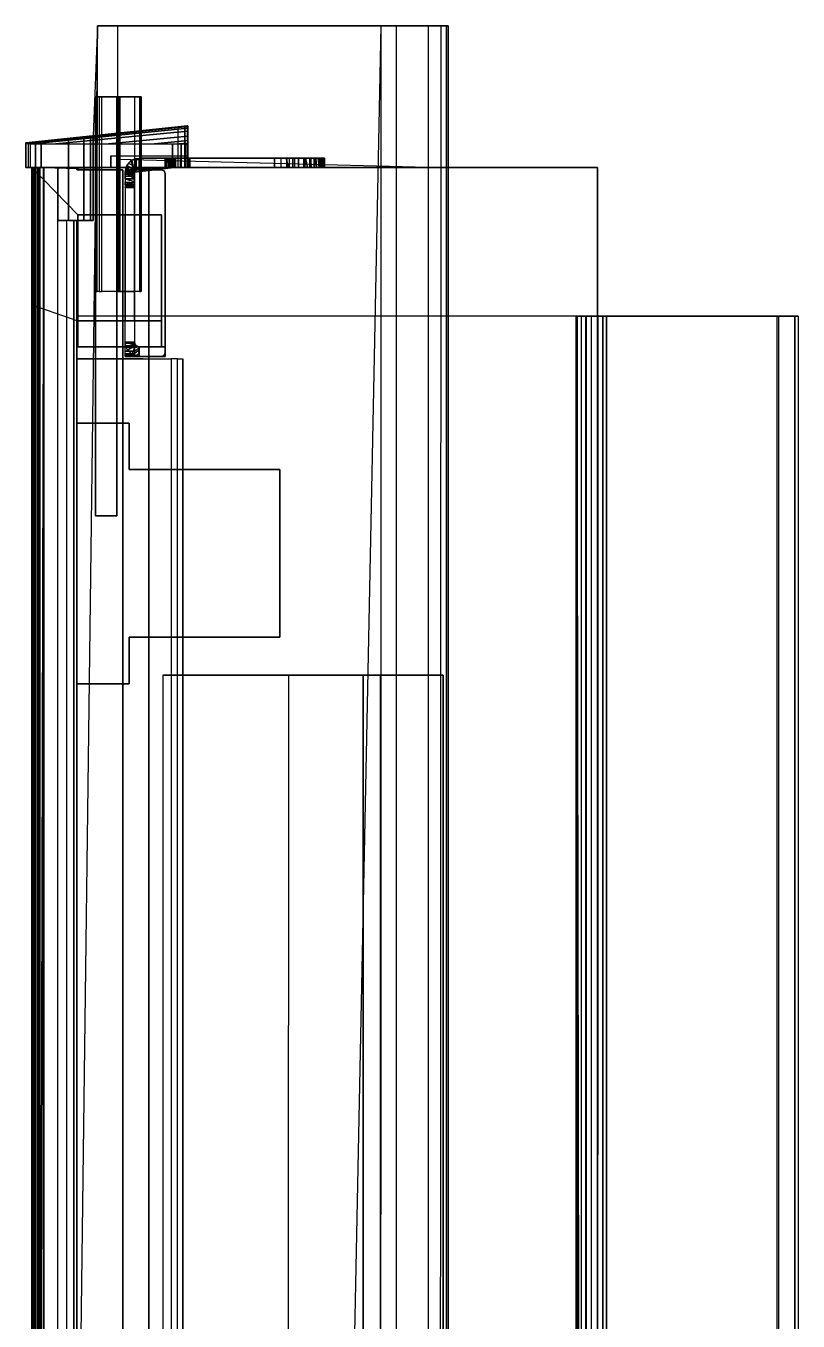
# Model space of a CAD drawing. Extents: x -1 to 71, y -491 to -39.
# Drawn here: x 6.1 to 71.5, y -148.4 to -38.6 of the extents above; entities that cross this region are included whole.
import ezdxf

# ---------------------------------------------------------------- set-up
doc = ezdxf.new("R2010")
doc.units = 0
doc.header["$MEASUREMENT"] = 0
doc.layers.add('3D', color=12, linetype='Continuous', true_color=0xca0707)

msp = doc.modelspace()

# ---------------------------------------------------------------- linework, layer by layer
at = {"layer": '3D'}
msp.add_line((19.85, -50.61, 80.81), (28.37, -50.61, 80.81), dxfattribs=at)
for points in [[(6.46, -484.61, 41.21), (27.17, -484.61, 41.21), (36.16, -38.61, 50.24), (12.14, -38.61, 50.24)], [(12.14, -48.53, 50.24), (12.14, -38.61, 50.24), (12.14, -38.61, 66.34), (11.77, -47.93, 66.34)], [(12.14, -38.61, 50.24), (41.84, -38.61, 50.24), (41.84, -38.61, 66.34), (12.14, -38.61, 66.34)], [(41.84, -38.61, 66.34), (41.66, -38.61, 67.11), (12.4, -38.61, 67.24), (12.14, -38.61, 66.34)], [(41.84, -38.61, 50.24), (41.84, -38.61, 66.34), (12.14, -38.61, 66.34), (12.14, -38.61, 50.24)], [(41.66, -38.61, 67.11), (40.14, -38.61, 68.04), (13.84, -38.61, 68.04), (12.4, -38.61, 67.24)], [(40.14, -38.61, 68.04), (40.14, -50.61, 68.04), (13.84, -49.93, 68.04), (13.84, -38.61, 68.04)], [(37.44, -38.61, 50.24), (37.44, -441.61, 50.24), (36.11, -441.61, 50.24), (36.16, -38.61, 50.24)], [(41.84, -38.61, 46.44), (41.84, -38.61, 50.24), (37.44, -38.61, 50.24), (37.44, -38.61, 46.44)], [(41.84, -38.61, 46.44), (37.44, -38.61, 46.44), (37.44, -468.61, 46.44), (41.84, -468.61, 46.44)], [(41.84, -38.61, 46.45), (37.44, -38.61, 46.45), (37.44, -468.61, 46.45), (41.84, -468.61, 46.45)], [(40.9, -38.61, 67.58), (41.23, -38.61, 67.65), (40.14, -38.61, 68.04), (40.9, -38.61, 67.58)], [(41.23, -38.61, 67.65), (40.7, -38.61, 67.94), (40.14, -38.61, 68.04), (41.23, -38.61, 67.65)], [(41.23, -38.61, 67.65), (40.14, -38.61, 68.04), (40.14, -462.54, 68.04), (41.06, -462.54, 67.77)], [(41.66, -38.61, 67.11), (41.23, -38.61, 67.65), (40.9, -38.61, 67.58), (41.66, -38.61, 67.11)], [(41.66, -462.54, 67.11), (41.06, -462.54, 67.77), (41.23, -38.61, 67.65), (41.66, -38.61, 67.11)], [(41.84, -38.61, 66.34), (41.66, -38.61, 67.11), (41.66, -462.54, 67.11), (41.84, -462.54, 66.34)], [(41.84, -38.61, 66.34), (41.84, -50.61, 66.34), (41.84, -50.61, 46.44), (41.84, -38.61, 46.44)], [(11.97, -44.61, 77.04), (13.77, -44.61, 77.04), (13.77, -80.11, 77.04), (11.97, -80.11, 77.04)], [(12, -44.61, 71.65), (11.97, -44.61, 72.04), (13.88, -44.61, 71.72), (14.41, -44.61, 71.08)], [(12, -61.11, 71.65), (11.97, -61.11, 72.04), (11.97, -44.61, 72.04), (12, -44.61, 71.65)], [(11.97, -44.61, 72.04), (11.97, -44.61, 77.04), (11.97, -80.11, 77.04), (11.97, -80.11, 73.04)], [(11.97, -44.61, 72.04), (13.77, -44.61, 72.04), (13.77, -44.61, 77.04), (11.97, -44.61, 77.04)], [(13.77, -44.61, 72.04), (13.8, -44.61, 71.87), (11.97, -44.61, 72.04), (13.77, -44.61, 72.04)], [(13.8, -44.61, 71.87), (13.88, -44.61, 71.72), (11.97, -44.61, 72.04), (13.8, -44.61, 71.87)], [(12.1, -44.61, 71.26), (12, -44.61, 71.65), (14.41, -44.61, 71.08), (14.71, -44.61, 70.71)], [(12.1, -44.61, 71.26), (12, -44.61, 71.65), (12, -61.11, 71.65), (12.1, -61.11, 71.26)], [(12.26, -44.61, 70.92), (12.1, -44.61, 71.26), (14.71, -44.61, 70.71), (15.03, -44.61, 70.33)], [(12.26, -61.11, 70.92), (12.1, -61.11, 71.26), (12.1, -44.61, 71.26), (12.26, -44.61, 70.92)], [(12.49, -44.61, 70.58), (12.26, -44.61, 70.92), (15.03, -44.61, 70.33), (15.3, -44.61, 70)], [(12.49, -44.61, 70.58), (12.26, -44.61, 70.92), (12.26, -61.11, 70.92), (12.49, -61.11, 70.58)], [(13.52, -44.61, 69.32), (12.49, -44.61, 70.58), (15.3, -44.61, 70), (15.68, -44.61, 69.31)], [(13.91, -61.11, 68.86), (12.49, -61.11, 70.58), (12.49, -44.61, 70.58), (13.91, -44.61, 68.86)], [(15.78, -44.61, 68.85), (15.68, -44.61, 69.31), (13.52, -44.61, 69.32), (13.91, -44.61, 68.86)], [(13.77, -80.11, 77.04), (13.77, -80.11, 73.04), (13.77, -44.61, 73.04), (13.77, -44.61, 77.04)], [(13.77, -44.61, 72.04), (13.77, -61.11, 72.04), (13.77, -61.11, 73.04), (13.77, -44.61, 73.04)], [(13.77, -61.11, 72.04), (13.8, -61.11, 71.87), (13.8, -44.61, 71.87), (13.77, -44.61, 72.04)], [(13.8, -44.61, 71.87), (13.88, -44.61, 71.72), (13.88, -61.11, 71.72), (13.8, -61.11, 71.87)], [(13.88, -61.11, 71.72), (15.3, -61.11, 70), (15.3, -44.61, 70), (13.88, -44.61, 71.72)], [(13.95, -44.61, 68.78), (13.91, -44.61, 68.86), (15.76, -44.61, 68.85), (15.78, -44.61, 68.79)], [(13.95, -44.61, 68.78), (13.91, -44.61, 68.86), (13.91, -61.11, 68.86), (13.96, -61.11, 68.78)], [(13.99, -44.61, 68.71), (13.95, -44.61, 68.78), (15.78, -44.61, 68.79), (15.79, -44.61, 68.71)], [(13.99, -61.11, 68.71), (13.96, -61.11, 68.78), (13.95, -44.61, 68.78), (13.99, -44.61, 68.71)], [(14.01, -44.61, 68.62), (13.99, -44.61, 68.71), (15.79, -44.61, 68.71), (15.8, -44.61, 68.64)], [(14.01, -44.61, 68.62), (13.99, -44.61, 68.71), (13.99, -61.11, 68.71), (14.01, -61.11, 68.63)], [(14.02, -44.61, 68.54), (14.01, -44.61, 68.62), (15.8, -44.61, 68.64), (15.82, -44.61, 68.54)], [(14.02, -61.11, 68.54), (14.01, -61.11, 68.63), (14.01, -44.61, 68.62), (14.02, -44.61, 68.54)], [(15.82, -61.11, 68.04), (14.02, -61.11, 68.04), (14.02, -44.61, 68.04), (15.82, -44.61, 68.04)], [(14.02, -44.61, 68.54), (15.82, -44.61, 68.54), (15.82, -44.61, 68.04), (14.02, -44.61, 68.04)], [(14.02, -44.61, 68.04), (14.02, -44.61, 68.54), (14.02, -61.11, 68.54), (14.02, -61.11, 68.04)], [(15.3, -44.61, 70), (15.68, -44.61, 69.31), (15.68, -61.11, 69.31), (15.3, -61.11, 70)], [(15.68, -61.11, 69.31), (15.82, -61.11, 68.54), (15.82, -44.61, 68.54), (15.68, -44.61, 69.31)], [(15.82, -44.61, 68.54), (15.82, -44.61, 68.04), (15.82, -61.11, 68.04), (15.82, -61.11, 68.54)], [(19.77, -47.14, 167.65), (19.76, -47.09, 166.89), (6.07, -48.53, 166.89), (6.07, -48.57, 167.47)], [(19.77, -47.28, 168.37), (19.77, -47.14, 167.65), (6.07, -48.57, 167.47), (6.65, -48.61, 168.02)], [(11.77, -47.93, 71.01), (11.77, -50.61, 71.01), (18.97, -50.61, 71.01), (18.97, -47.18, 71.01)], [(18.97, -47.18, 71.01), (19.53, -47.12, 71.25), (19.53, -50.61, 71.25), (18.97, -50.61, 71.01)], [(19.53, -47.12, 71.25), (19.77, -47.09, 71.81), (19.77, -50.61, 71.81), (19.53, -50.61, 71.25)], [(19.77, -49.61, 80.54), (19.77, -47.09, 80.5), (19.76, -47.09, 166.89), (19.77, -49.61, 166.89)], [(19.76, -47.09, 166.89), (19.77, -47.14, 167.65), (19.77, -49.61, 167.65), (19.77, -49.61, 166.89)], [(19.77, -47.09, 71.81), (19.77, -47.09, 80.5), (19.77, -50.61, 80.51), (19.77, -50.61, 71.81)], [(19.77, -47.14, 167.65), (19.77, -47.28, 168.37), (19.77, -49.61, 168.37), (19.77, -49.61, 167.65)], [(19.77, -47.52, 169.11), (19.77, -47.28, 168.37), (6.65, -48.61, 168.02), (8.6, -48.61, 168.68)], [(6.87, -50.61, 50.91), (6.87, -48.45, 50.91), (9.68, -48.15, 50.91), (9.67, -50.61, 50.91)], [(19.77, -47.95, 170.16), (19.77, -47.52, 169.11), (8.6, -48.61, 168.68), (13.05, -48.61, 169.91)], [(10.97, -48.02, 50.91), (10.97, -55.11, 50.91), (9.67, -55.11, 50.91), (9.68, -48.15, 50.91)], [(10.97, -48.02, 50.91), (11.53, -47.96, 51.15), (11.53, -55.11, 51.15), (10.97, -55.11, 50.91)], [(11.53, -47.96, 51.15), (11.77, -47.93, 51.71), (11.77, -55.11, 51.71), (11.53, -55.11, 51.15)], [(11.77, -47.93, 51.71), (11.77, -55.11, 51.71), (11.77, -55.11, 70.83), (11.77, -47.93, 71.01)], [(19.77, -48.32, 171.4), (19.77, -47.95, 170.16), (13.05, -48.61, 169.91), (16.96, -48.61, 171.35)], [(19.77, -47.28, 168.37), (19.77, -47.52, 169.11), (19.77, -49.61, 169.11), (19.77, -49.61, 168.37)], [(19.77, -47.52, 169.11), (19.77, -47.63, 169.37), (19.77, -49.61, 169.37), (19.77, -49.61, 169.11)], [(19.77, -47.63, 169.37), (19.77, -47.95, 170.16), (19.77, -49.61, 170.16), (19.77, -49.61, 169.37)], [(19.77, -47.95, 170.16), (19.78, -48.32, 171.4), (19.77, -49.61, 171.4), (19.77, -49.61, 170.16)], [(6.07, -50.61, 51.71), (6.3, -50.61, 51.15), (6.3, -48.51, 51.15), (6.07, -48.53, 51.71)], [(6.07, -50.61, 51.71), (6.07, -48.53, 51.71), (6.07, -48.61, 178.81), (6.07, -50.61, 178.81)], [(6.07, -50.61, 178.81), (6.45, -50.61, 179.73), (6.45, -48.61, 179.73), (6.07, -48.61, 178.81)], [(6.3, -48.51, 51.15), (6.87, -48.45, 50.91), (6.87, -50.61, 50.91), (6.3, -50.61, 51.15)], [(6.45, -48.61, 179.73), (7.37, -48.61, 180.11), (7.37, -50.61, 180.11), (6.45, -50.61, 179.73)], [(7.37, -50.61, 180.11), (7.37, -48.61, 180.11), (18.47, -48.61, 180.11), (18.47, -50.61, 180.11)], [(19.77, -48.54, 172.62), (19.77, -48.32, 171.4), (16.96, -48.61, 171.35), (19.06, -48.61, 172.63)], [(19.22, -50.61, 179.88), (18.47, -50.61, 180.11), (18.47, -48.61, 180.11), (19.22, -48.61, 179.88)], [(19.77, -48.61, 173.7), (19.77, -48.54, 172.62), (19.06, -48.61, 172.63), (19.77, -48.61, 173.7)], [(19.62, -50.61, 179.42), (19.22, -50.61, 179.88), (19.22, -48.61, 179.88), (19.62, -48.61, 179.42)], [(19.77, -50.61, 178.81), (19.62, -50.61, 179.42), (19.62, -48.61, 179.42), (19.77, -48.61, 178.81)], [(19.77, -49.61, 171.4), (19.78, -48.32, 171.4), (19.77, -48.54, 172.62), (19.77, -49.61, 172.62)], [(19.77, -49.61, 172.62), (19.77, -48.54, 172.62), (19.77, -48.61, 173.7), (19.77, -49.61, 173.45)], [(19.77, -50.61, 176.11), (19.77, -48.61, 176.11), (19.77, -48.61, 178.81), (19.77, -50.61, 178.81)], [(19.77, -49.61, 176.11), (19.77, -48.61, 176.11), (19.77, -48.61, 173.7), (19.77, -49.61, 173.45)], [(19.77, -50.61, 176.11), (13.27, -50.61, 176.11), (13.27, -49.61, 176.11), (19.77, -49.61, 176.11)], [(13.27, -50.61, 176.11), (13.27, -49.61, 176.11), (13.27, -49.61, 80.51), (13.27, -50.61, 80.51)], [(14.61, -50.45, 80.81), (14.52, -50.67, 80.81), (15.27, -51.01, 80.81), (15.22, -50.81, 80.81)], [(15.27, -51.01, 174.61), (15.27, -51.56, 174.61), (14.58, -50.51, 174.61), (14.99, -50.02, 174.61)], [(14.75, -50.25, 80.81), (14.61, -50.45, 80.81), (15.22, -50.81, 80.81), (15.14, -50.48, 80.81)], [(15.03, -50, 80.81), (14.75, -50.25, 80.81), (15.14, -50.48, 80.81), (15.03, -50, 80.81)], [(15.67, -50.61, 174.61), (15.27, -51.01, 174.61), (14.99, -50.02, 174.61), (15.67, -49.81, 174.61)], [(15.28, -49.88, 80.81), (15.03, -50, 80.81), (15.27, -51.01, 80.81), (15.28, -50.93, 80.81)], [(15.31, -50.83, 80.81), (15.28, -50.93, 80.81), (15.28, -49.88, 80.81), (15.3, -49.87, 80.81)], [(15.43, -49.84, 80.81), (15.3, -49.87, 80.81), (15.31, -50.83, 80.81), (15.43, -50.69, 80.81)], [(15.67, -50.61, 80.81), (15.43, -50.69, 80.81), (15.43, -49.84, 80.81), (15.67, -49.81, 80.81)], [(15.67, -50.61, 174.61), (15.67, -49.81, 174.61), (28.37, -49.81, 174.61), (28.37, -50.61, 174.61)], [(28.85, -50.61, 80.85), (28.85, -49.81, 80.85), (15.67, -49.81, 80.81), (15.67, -50.61, 80.81)], [(18.74, -49.81, 124.47), (15.67, -49.81, 122.87), (15.67, -49.81, 174.61), (28.37, -49.81, 174.61)], [(15.67, -50.61, 174.61), (15.67, -49.81, 174.61), (28.37, -49.81, 174.61), (28.37, -50.61, 174.61)], [(17.91, -50.61, 123.24), (17.87, -50.61, 122.82), (17.87, -49.81, 122.82), (17.91, -49.81, 123.24)], [(17.87, -50.61, 122.82), (17.87, -49.81, 122.82), (17.87, -49.81, 105.21), (17.87, -50.61, 105.21)], [(17.87, -50.61, 105.21), (17.96, -50.61, 104.6), (17.96, -49.81, 104.6), (17.87, -49.81, 105.21)], [(18.01, -50.61, 123.56), (17.91, -50.61, 123.24), (17.91, -49.81, 123.24), (18.01, -49.81, 123.56)], [(17.96, -50.61, 104.6), (18.22, -50.61, 104.07), (18.22, -49.81, 104.07), (17.96, -49.81, 104.6)], [(18.16, -50.61, 123.85), (18.01, -50.61, 123.56), (18.01, -49.81, 123.56), (18.14, -49.8, 123.82)], [(18.38, -50.61, 124.15), (18.16, -50.61, 123.85), (18.14, -49.81, 123.82), (18.38, -49.81, 124.15)], [(18.22, -50.61, 104.07), (18.61, -50.61, 103.65), (18.61, -49.81, 103.65), (18.22, -49.81, 104.07)], [(18.74, -50.61, 124.47), (18.38, -50.61, 124.15), (18.38, -49.81, 124.15), (18.74, -49.81, 124.47)], [(18.61, -50.61, 103.65), (19.21, -50.61, 103.32), (19.21, -49.81, 103.32), (18.61, -49.81, 103.65)], [(18.74, -49.8, 124.47), (19.15, -49.8, 124.69), (29.28, -49.81, 174.3), (28.37, -49.81, 174.61)], [(19.15, -50.61, 124.69), (18.74, -50.61, 124.47), (18.74, -49.81, 124.47), (19.15, -49.81, 124.69)], [(29.28, -49.81, 174.3), (30.2, -49.81, 173.99), (19.87, -49.81, 124.82), (19.15, -49.8, 124.69)], [(19.87, -50.61, 124.82), (19.15, -50.61, 124.69), (19.15, -49.81, 124.69), (19.87, -49.81, 124.82)], [(19.21, -50.61, 103.32), (19.87, -50.61, 103.21), (19.87, -49.81, 103.21), (19.21, -49.81, 103.32)], [(19.95, -50.61, 124.82), (19.87, -50.61, 124.82), (19.87, -49.81, 124.82), (19.96, -49.81, 124.82)], [(19.87, -50.61, 103.21), (19.87, -49.81, 103.21), (27.12, -49.81, 103.52), (27.12, -50.61, 103.52)], [(19.87, -49.81, 124.82), (30.2, -49.81, 173.99), (31, -49.81, 173.05), (20.73, -49.81, 124.78)], [(27.12, -49.81, 124.51), (27.12, -50.61, 124.51), (19.95, -50.61, 124.82), (19.95, -49.81, 124.82)], [(20.73, -49.81, 124.78), (31, -49.81, 173.05), (31.37, -49.81, 171.61)], [(31.37, -49.81, 171.61), (20.73, -49.81, 124.78), (27.12, -49.81, 124.51)], [(28.31, -50.61, 124.68), (27.12, -50.61, 124.51), (27.12, -49.81, 124.51), (28.11, -49.81, 124.63)], [(27.12, -49.81, 103.52), (27.66, -49.81, 103.48), (27.66, -50.61, 103.48), (27.12, -50.61, 103.52)], [(27.12, -49.81, 124.51), (28.31, -49.81, 124.68), (31.37, -49.81, 171.61), (27.12, -49.81, 124.51)], [(27.66, -50.61, 103.48), (28.16, -50.61, 103.39), (28.16, -49.81, 103.39), (27.66, -49.81, 103.48)], [(29.16, -50.61, 125.03), (28.31, -50.61, 124.68), (28.11, -49.81, 124.63), (29.16, -49.81, 125.03)], [(28.16, -50.61, 103.39), (28.68, -50.61, 103.22), (28.68, -49.81, 103.22), (28.16, -49.81, 103.39)], [(28.31, -49.81, 124.68), (29.16, -49.81, 125.03), (31.37, -49.81, 171.61), (28.31, -49.81, 124.68)], [(28.37, -50.61, 174.61), (30.2, -50.61, 173.99), (30.2, -49.81, 173.99), (28.37, -49.81, 174.61)], [(28.68, -50.61, 103.22), (29.15, -50.61, 103), (29.15, -49.81, 103), (28.68, -49.81, 103.22)], [(29.61, -50.61, 81.08), (28.85, -50.61, 80.85), (28.85, -49.81, 80.85), (29.61, -49.81, 81.08)], [(29.15, -50.61, 103), (29.68, -50.61, 102.66), (29.68, -49.81, 102.66), (29.15, -49.81, 103)], [(29.91, -50.61, 125.56), (29.16, -50.61, 125.03), (29.16, -49.81, 125.03), (29.74, -49.81, 125.41)], [(29.16, -49.81, 125.03), (29.91, -49.81, 125.56), (31.37, -49.81, 171.61), (29.16, -49.81, 125.03)], [(30.11, -50.61, 81.37), (29.61, -50.61, 81.08), (29.61, -49.81, 81.08), (30.11, -49.81, 81.37)], [(29.68, -50.61, 102.66), (30.22, -50.61, 102.17), (30.16, -49.81, 102.23), (29.68, -49.81, 102.66)], [(30.67, -50.61, 126.43), (29.91, -50.61, 125.56), (29.74, -49.81, 125.41), (30.58, -49.81, 126.29)], [(29.91, -49.81, 125.56), (30.67, -49.81, 126.43), (31.37, -49.81, 171.61), (29.91, -49.81, 125.56)], [(30.49, -50.61, 81.69), (30.11, -50.61, 81.37), (30.11, -49.81, 81.37), (30.49, -49.81, 81.69)], [(30.22, -50.61, 102.17), (30.67, -50.61, 101.6), (30.62, -49.81, 101.68), (30.16, -49.81, 102.23)], [(30.2, -50.61, 173.99), (31, -50.61, 173.05), (31, -49.81, 173.05), (30.2, -49.81, 173.99)], [(30.92, -50.61, 82.23), (30.49, -50.61, 81.69), (30.49, -49.81, 81.69), (30.81, -49.81, 82.07)], [(31.19, -50.61, 127.54), (30.67, -50.61, 126.43), (30.58, -49.81, 126.29), (31.15, -49.81, 127.42)], [(30.67, -50.61, 101.6), (30.98, -50.61, 101.05), (30.94, -49.81, 101.13), (30.62, -49.81, 101.68)], [(30.67, -49.81, 126.43), (31.37, -49.81, 128.76), (31.37, -49.81, 171.61), (30.67, -49.81, 126.43)], [(31.13, -50.61, 82.64), (30.92, -50.61, 82.23), (30.81, -49.81, 82.07), (31.05, -49.81, 82.46)], [(30.98, -50.61, 101.05), (31.2, -50.61, 100.46), (31.2, -49.81, 100.46), (30.94, -49.81, 101.13)], [(31, -50.61, 173.05), (31.37, -50.61, 171.61), (31.37, -49.81, 171.61), (31, -49.81, 173.05)], [(31.26, -50.61, 83), (31.13, -50.61, 82.64), (31.05, -49.81, 82.46), (31.23, -49.81, 82.9)], [(31.37, -50.61, 128.76), (31.19, -50.61, 127.54), (31.15, -49.81, 127.42), (31.37, -49.81, 128.76)], [(31.2, -50.61, 100.46), (31.33, -50.61, 99.85), (31.33, -49.81, 99.85), (31.2, -49.81, 100.46)], [(31.33, -50.61, 83.35), (31.26, -50.61, 83), (31.23, -49.81, 82.9), (31.32, -49.81, 83.28)], [(31.37, -50.61, 83.81), (31.33, -50.61, 83.35), (31.32, -49.81, 83.28), (31.37, -49.81, 83.81)], [(31.33, -50.61, 99.85), (31.37, -50.61, 99.27), (31.37, -49.81, 99.27), (31.33, -49.81, 99.85)], [(31.37, -50.61, 171.61), (31.37, -49.81, 171.61), (31.37, -49.81, 128.76), (31.37, -50.61, 128.76)], [(31.37, -50.61, 99.27), (31.37, -49.81, 99.27), (31.37, -49.81, 83.81), (31.37, -50.61, 83.81)], [(6.57, -50.61, 178.61), (6.07, -50.61, 178.81), (6.45, -50.61, 179.73), (6.86, -50.61, 179.32)], [(6.57, -50.61, 178.61), (6.07, -50.61, 178.81), (6.07, -50.61, 51.71), (6.57, -50.61, 51.82)], [(6.07, -50.61, 51.71), (6.3, -50.61, 51.15), (7.07, -50.61, 51.31), (6.57, -50.61, 51.82)], [(7.07, -50.61, 51.31), (6.3, -50.61, 51.15), (6.87, -50.61, 50.91), (7.07, -50.61, 51.31)], [(6.45, -50.61, 179.73), (7.37, -50.61, 180.11), (7.57, -50.61, 179.62), (6.86, -50.61, 179.32)], [(6.57, -50.61, 51.82), (6.57, -50.61, 178.61), (6.57, -490.61, 178.61), (6.57, -490.61, 68.53)], [(6.86, -50.61, 179.32), (6.57, -50.61, 178.61), (6.57, -490.61, 178.61), (6.86, -490.61, 179.32)], [(6.57, -490.61, 51.82), (7.07, -490.61, 51.31), (7.07, -50.61, 51.31), (6.57, -50.61, 51.82)], [(6.57, -490.61, 54.84), (6.57, -490.61, 66.1), (6.57, -50.61, 66.1), (6.57, -50.61, 51.82)], [(6.57, -50.61, 66.1), (6.61, -50.61, 66.41), (6.61, -490.61, 66.41), (6.57, -490.61, 66.1)], [(6.61, -490.61, 68.22), (6.57, -490.61, 68.53), (6.57, -50.61, 68.53), (6.61, -50.61, 68.22)], [(6.57, -490.61, 51.82), (6.57, -490.61, 54.84), (7.58, -50.61, 54.91), (7.58, -50.61, 51.82)], [(6.57, -50.61, 178.61), (6.57, -62.24, 178.61), (10.47, -63.61, 84.91), (10.47, -54.61, 84.91)], [(6.61, -490.61, 66.41), (6.73, -490.61, 66.7), (6.73, -50.61, 66.7), (6.61, -50.61, 66.41)], [(6.73, -50.61, 67.93), (6.61, -50.61, 68.22), (6.61, -490.61, 68.22), (6.73, -490.61, 67.93)], [(6.73, -50.61, 66.7), (6.92, -50.61, 66.95), (6.92, -490.61, 66.95), (6.73, -490.61, 66.7)], [(6.92, -490.61, 67.67), (6.73, -490.61, 67.93), (6.73, -50.61, 67.93), (6.92, -50.61, 67.68)], [(7.57, -490.61, 179.61), (6.86, -490.61, 179.32), (6.86, -50.61, 179.32), (7.57, -50.61, 179.62)], [(6.87, -50.61, 50.91), (7.34, -50.61, 50.91), (7.07, -50.61, 51.31), (6.87, -50.61, 50.91)], [(6.92, -490.61, 66.95), (7.17, -490.61, 67.14), (7.17, -50.61, 67.14), (6.92, -50.61, 66.95)], [(7.17, -50.61, 67.49), (6.92, -50.61, 67.68), (6.92, -490.61, 67.67), (7.17, -490.61, 67.49)], [(7.07, -50.61, 51.31), (7.58, -50.61, 51.82), (7.58, -490.61, 51.82), (7.07, -490.61, 51.31)], [(7.34, -50.61, 50.91), (7.07, -50.61, 51.31), (7.58, -50.61, 51.82), (7.58, -50.61, 50.91)], [(7.17, -50.61, 67.14), (7.24, -50.61, 67.21), (7.24, -490.61, 67.21), (7.17, -490.61, 67.14)], [(7.24, -490.61, 67.41), (7.17, -490.61, 67.49), (7.17, -50.61, 67.49), (7.24, -50.61, 67.41)], [(7.24, -490.61, 67.21), (7.27, -490.61, 67.31), (7.27, -50.61, 67.31), (7.24, -50.61, 67.21)], [(7.27, -50.61, 67.31), (7.24, -50.61, 67.41), (7.24, -490.61, 67.41), (7.27, -490.61, 67.31)], [(7.57, -50.61, 179.62), (7.37, -50.61, 180.11), (10.42, -50.61, 180.11), (10.37, -50.61, 179.61)], [(7.57, -50.61, 179.62), (14.27, -50.81, 179.62), (14.27, -490.61, 179.61), (7.57, -490.61, 179.61)], [(7.58, -490.61, 54.91), (8.77, -490.61, 54.91), (8.77, -50.61, 54.91), (7.58, -50.61, 54.91)], [(7.58, -490.61, 51.82), (7.58, -490.61, 54.91), (7.58, -50.61, 54.91), (7.58, -50.61, 51.82)], [(9.67, -50.61, 50.91), (9.67, -50.61, 54.91), (7.58, -50.61, 54.91), (7.58, -50.61, 50.91)], [(8.77, -50.61, 54.91), (8.78, -50.61, 54.96), (8.78, -55.11, 54.96), (8.77, -55.09, 54.91)], [(8.78, -50.61, 54.96), (9.67, -50.61, 54.91), (9.67, -55.11, 54.91), (8.78, -55.11, 54.96)], [(10.37, -50.61, 179.11), (10.37, -50.81, 179.11), (10.37, -50.81, 179.61), (10.37, -50.61, 179.61)], [(10.37, -50.61, 179.11), (10.47, -50.61, 179.11), (10.47, -50.81, 179.11), (10.37, -50.81, 179.11)], [(10.37, -50.81, 179.11), (10.37, -50.81, 179.61), (14.27, -50.81, 179.61), (14.27, -50.81, 179.11)], [(14.27, -66.81, 179.11), (14.27, -66.81, 179.61), (14.27, -50.81, 179.61), (14.27, -50.81, 179.21)], [(15.27, -51.56, 174.61), (14.47, -51.01, 174.61), (14.58, -50.51, 174.61), (15.27, -51.56, 174.61)], [(15.27, -50.83, 177.02), (15.27, -50.81, 177.16), (14.47, -50.81, 177.16), (14.47, -50.83, 177.02)], [(15.27, -50.81, 177.16), (15.27, -50.81, 178.61), (14.47, -50.81, 178.59), (14.47, -50.81, 177.16)], [(17.57, -50.81, 178.61), (17.57, -50.81, 179.41), (14.47, -50.81, 179.41), (14.47, -50.81, 178.59)], [(15.27, -50.87, 176.88), (15.27, -50.83, 177.02), (14.47, -50.83, 177.02), (14.47, -50.87, 176.88)], [(15.27, -50.93, 176.75), (15.27, -50.87, 176.88), (14.47, -50.87, 176.88), (14.47, -50.93, 176.75)], [(14.48, -50.89, 80.81), (14.47, -54.61, 80.81), (15.27, -54.61, 80.81), (15.27, -51.01, 80.81)], [(15.27, -51.03, 176.63), (15.27, -50.93, 176.75), (14.47, -50.93, 176.75), (14.47, -51.03, 176.63)], [(15.27, -51.56, 174.61), (14.47, -51.56, 174.61), (14.47, -51.01, 174.61), (15.27, -51.56, 174.61)], [(15.27, -51.17, 176.53), (15.27, -51.03, 176.63), (14.47, -51.03, 176.63), (14.47, -51.17, 176.53)], [(15.27, -51.34, 176.45), (15.27, -51.17, 176.53), (14.47, -51.17, 176.53), (14.47, -51.34, 176.45)], [(15.27, -51.56, 176.41), (15.27, -51.34, 176.45), (14.47, -51.34, 176.45), (14.47, -51.56, 176.41)], [(14.47, -51.56, 174.61), (14.47, -51.82, 174.66), (15.27, -51.87, 174.68), (15.27, -51.56, 174.61)], [(15.27, -52.03, 176.25), (15.27, -51.83, 176.36), (14.47, -51.56, 176.41), (14.47, -51.88, 176.34)], [(15.27, -51.83, 176.36), (15.27, -51.56, 176.41), (14.47, -51.56, 176.41), (15.27, -51.83, 176.36)], [(14.52, -50.67, 80.81), (14.48, -50.89, 80.81), (15.27, -51.01, 80.81), (14.52, -50.67, 80.81)], [(19.21, -50.61, 103.33), (18.61, -50.61, 103.65), (15.27, -51.01, 80.81), (15.43, -50.69, 80.81)], [(18.61, -50.61, 103.65), (18.22, -50.61, 104.07), (15.27, -51.01, 80.81), (18.61, -50.61, 103.65)], [(18.22, -50.61, 104.07), (17.96, -50.61, 104.6), (15.27, -51.01, 80.81), (18.22, -50.61, 104.07)], [(17.96, -50.61, 104.6), (17.87, -50.61, 105.21), (15.27, -51.01, 80.81), (17.96, -50.61, 104.6)], [(15.27, -51.01, 80.81), (17.87, -50.61, 105.21), (15.67, -50.61, 104.69), (15.27, -51.01, 80.81)], [(15.67, -50.61, 80.81), (15.43, -50.69, 80.81), (19.21, -50.61, 103.32), (19.96, -50.61, 103.21)], [(18.01, -50.61, 123.56), (18.16, -50.6, 123.85), (15.67, -50.61, 122.18), (15.67, -50.61, 121.91)], [(28.37, -50.61, 80.81), (27.12, -50.61, 103.52), (19.96, -50.61, 103.21), (15.67, -50.61, 80.81)], [(17.87, -50.61, 105.21), (15.67, -50.61, 104.69), (15.67, -50.61, 121.32), (17.87, -50.61, 122.82)], [(17.87, -50.61, 122.82), (17.91, -50.61, 123.24), (15.67, -50.61, 121.63), (15.67, -50.61, 121.32)], [(17.91, -50.61, 123.24), (18.01, -50.61, 123.56), (15.67, -50.61, 121.91), (15.67, -50.61, 121.63)], [(18.16, -50.61, 123.85), (18.38, -50.61, 124.15), (15.67, -50.61, 122.66), (15.67, -50.61, 122.18)], [(18.38, -50.61, 124.15), (18.74, -50.61, 124.47), (15.67, -50.61, 122.87), (15.67, -50.61, 122.66)], [(18.74, -50.61, 124.47), (15.67, -50.61, 122.87), (15.67, -50.61, 174.61), (28.37, -50.61, 174.61)], [(54.47, -50.61, 63.21), (54.47, -50.61, 71.21), (16.47, -50.61, 71.21), (16.47, -50.61, 63.21)], [(16.47, -50.61, 63.21), (16.47, -50.61, 71.21), (16.47, -490.61, 71.21), (16.47, -490.61, 63.21)], [(54.47, -50.61, 63.21), (16.47, -50.61, 63.21), (16.47, -490.61, 63.21), (54.47, -490.61, 63.21)], [(54.47, -490.61, 71.21), (16.47, -490.61, 71.21), (16.47, -50.61, 71.21), (54.47, -50.61, 71.21)], [(54.47, -50.61, 63.21), (54.47, -50.61, 71.21), (16.47, -50.61, 71.21), (16.47, -50.61, 63.21)], [(18.47, -50.61, 180.11), (17.12, -50.61, 180.11), (16.93, -50.61, 176.11), (17.43, -50.61, 176.11)], [(19.22, -50.61, 179.88), (18.47, -50.61, 180.11), (17.43, -50.61, 176.11), (18.2, -50.61, 176.11)], [(17.57, -50.81, 178.61), (17.78, -50.9, 178.61), (17.78, -50.9, 179.41), (17.57, -50.81, 179.41)], [(17.78, -50.9, 178.61), (17.87, -51.11, 178.61), (17.87, -51.11, 179.41), (17.78, -50.9, 179.41)], [(17.87, -51.11, 178.61), (17.87, -66.31, 178.61), (17.87, -66.31, 179.41), (17.87, -51.11, 179.41)], [(19.62, -50.61, 179.42), (19.22, -50.61, 179.88), (18.2, -50.61, 176.11), (19.05, -50.61, 176.11)], [(18.74, -50.6, 124.47), (19.15, -50.6, 124.69), (29.28, -50.61, 174.3), (28.37, -50.61, 174.61)], [(19.62, -50.61, 179.42), (19.05, -50.61, 176.11), (19.77, -50.61, 176.11), (19.77, -50.61, 178.81)], [(29.28, -50.61, 174.3), (30.2, -50.61, 173.99), (19.87, -50.61, 124.82), (19.15, -50.6, 124.69)], [(19.87, -50.61, 124.82), (30.2, -50.61, 173.99), (31, -50.61, 173.05), (20.73, -50.61, 124.78)], [(20.73, -50.61, 124.78), (31, -50.61, 173.05), (31.37, -50.61, 171.61)], [(31.37, -50.61, 171.61), (20.73, -50.61, 124.78), (27.12, -50.61, 124.51)], [(27.12, -50.61, 103.52), (27.66, -50.61, 103.48), (28.85, -50.61, 80.85), (28.37, -50.61, 80.81)], [(27.12, -50.61, 124.51), (28.31, -50.61, 124.68), (31.37, -50.61, 171.61), (27.12, -50.61, 124.51)], [(28.85, -50.61, 80.85), (29.61, -50.61, 81.08), (28.16, -50.61, 103.39), (27.66, -50.61, 103.48)], [(28.16, -50.61, 103.39), (28.68, -50.61, 103.22), (30.11, -50.61, 81.37), (29.61, -50.61, 81.08)], [(28.31, -50.61, 124.68), (29.16, -50.61, 125.03), (31.37, -50.61, 171.61), (28.31, -50.61, 124.68)], [(30.11, -50.61, 81.37), (30.49, -50.61, 81.69), (29.15, -50.61, 103), (28.68, -50.61, 103.22)], [(29.15, -50.61, 103), (29.68, -50.61, 102.66), (30.92, -50.61, 82.23), (30.49, -50.61, 81.69)], [(29.16, -50.61, 125.03), (29.91, -50.61, 125.56), (31.37, -50.61, 171.61), (29.16, -50.61, 125.03)], [(30.92, -50.61, 82.23), (31.26, -50.61, 83), (30.67, -50.61, 101.6), (29.68, -50.61, 102.66)], [(29.91, -50.61, 125.56), (30.67, -50.61, 126.43), (31.37, -50.61, 171.61), (29.91, -50.61, 125.56)], [(30.67, -50.61, 101.6), (31.2, -50.61, 100.46), (31.37, -50.61, 83.81), (31.26, -50.61, 83)], [(30.67, -50.61, 126.43), (31.37, -50.61, 128.76), (31.37, -50.61, 171.61), (30.67, -50.61, 126.43)], [(30.67, -50.61, 126.43), (31.37, -50.61, 128.76), (31.19, -50.61, 127.54), (30.67, -50.61, 126.43)], [(31.2, -50.61, 100.46), (31.37, -50.61, 99.27), (31.37, -50.61, 83.81), (31.2, -50.61, 100.46)], [(41.84, -50.61, 46.44), (41.84, -50.61, 66.34), (41.84, -462.54, 66.34), (41.84, -455.1, 46.44)], [(54.47, -50.61, 63.21), (54.47, -50.61, 71.21), (54.47, -490.61, 71.21), (54.47, -490.61, 63.21)], [(14.47, -51.82, 174.66), (15.27, -51.87, 174.68), (15.27, -52.09, 174.83), (14.47, -52.09, 174.83)], [(15.27, -52.12, 176.16), (15.27, -52.03, 176.25), (14.47, -51.88, 176.34), (14.47, -52.03, 176.25)], [(15.27, -52.2, 176.05), (15.27, -52.12, 176.16), (14.47, -52.03, 176.25), (14.47, -52.16, 176.12)], [(14.47, -52.09, 174.83), (14.47, -52.25, 175.06), (15.27, -52.25, 175.06), (15.27, -52.09, 174.83)], [(15.27, -52.27, 175.91), (15.27, -52.2, 176.05), (14.47, -52.16, 176.12), (14.47, -52.27, 175.91)], [(15.27, -52.25, 175.06), (15.27, -52.31, 175.36), (14.47, -52.31, 175.36), (14.47, -52.25, 175.06)], [(15.27, -52.31, 175.66), (15.27, -52.27, 175.91), (14.47, -52.27, 175.91), (14.47, -52.31, 175.66)], [(15.27, -52.31, 175.36), (15.27, -52.31, 175.66), (14.47, -52.31, 175.66), (14.47, -52.31, 175.36)], [(10.47, -65.81, 161.21), (10.47, -65.81, 168.91), (10.47, -54.61, 168.91), (10.47, -54.61, 161.21)], [(10.47, -65.81, 123.21), (10.47, -65.81, 130.91), (10.47, -54.61, 130.91), (10.47, -54.61, 123.21)], [(17.55, -54.61, 123.21), (17.55, -54.61, 130.91), (10.47, -54.61, 130.91), (10.47, -54.61, 123.21)], [(10.47, -63.61, 84.91), (10.47, -63.61, 96.11), (10.47, -54.61, 96.11), (10.47, -54.61, 84.91)], [(17.55, -54.61, 84.91), (17.55, -54.61, 96.11), (10.47, -54.61, 96.11), (10.47, -54.61, 84.91)], [(17.55, -63.61, 84.91), (10.47, -63.61, 84.91), (10.47, -54.61, 84.91), (17.55, -54.61, 84.91)], [(17.55, -65.81, 123.21), (10.47, -65.81, 123.21), (10.47, -54.61, 123.21), (17.55, -54.61, 123.21)], [(17.55, -65.81, 130.91), (10.47, -65.81, 130.91), (10.47, -54.61, 130.91), (17.55, -54.61, 130.91)], [(10.47, -54.61, 145.91), (10.47, -54.61, 157.11), (10.47, -63.61, 157.11), (10.47, -63.61, 145.91)], [(17.55, -54.61, 145.91), (17.55, -54.61, 157.11), (10.47, -54.61, 157.11), (10.47, -54.61, 145.91)], [(17.55, -54.61, 161.21), (17.55, -54.61, 168.91), (10.47, -54.61, 168.91), (10.47, -54.61, 161.21)], [(17.55, -65.81, 168.91), (10.47, -65.81, 168.91), (10.47, -54.61, 168.91), (17.55, -54.61, 168.91)], [(17.55, -65.81, 161.21), (10.47, -65.81, 161.21), (10.47, -54.61, 161.21), (17.55, -54.61, 161.21)], [(17.55, -63.61, 157.11), (10.47, -63.61, 157.11), (10.47, -54.61, 157.11), (17.55, -54.61, 157.11)], [(17.55, -63.61, 145.91), (10.47, -63.61, 145.91), (10.47, -54.61, 145.91), (17.55, -54.61, 145.91)], [(17.55, -63.61, 96.11), (10.47, -63.61, 96.11), (10.47, -54.61, 96.11), (17.55, -54.61, 96.11)], [(14.47, -63.61, 107.91), (14.47, -63.61, 119.11), (14.47, -54.61, 119.11), (14.47, -54.61, 107.91)], [(15.27, -54.61, 107.91), (14.47, -54.61, 107.91), (14.47, -54.61, 119.11), (15.27, -54.61, 119.11)], [(15.27, -65.41, 168.91), (14.47, -65.41, 168.91), (14.47, -54.61, 168.91), (15.27, -54.61, 168.91)], [(15.27, -63.61, 107.91), (15.27, -63.61, 119.11), (15.27, -54.61, 119.11), (15.27, -54.61, 107.91)], [(17.55, -65.81, 161.21), (17.55, -65.81, 168.91), (17.55, -54.61, 168.91), (17.55, -54.61, 161.21)], [(17.55, -65.81, 123.21), (17.55, -65.81, 130.91), (17.55, -54.61, 130.91), (17.55, -54.61, 123.21)], [(17.55, -63.61, 84.91), (17.55, -63.61, 96.11), (17.55, -54.61, 96.11), (17.55, -54.61, 84.91)], [(17.55, -54.61, 145.91), (17.55, -54.61, 157.11), (17.55, -63.61, 157.11), (17.55, -63.61, 145.91)], [(17.55, -62.61, 80.81), (17.55, -62.61, 82.41), (17.55, -54.61, 82.41), (17.55, -54.61, 80.81)], [(8.78, -55.11, 54.96), (9.5, -55.11, 58.22), (9.5, -490.61, 58.21), (8.77, -490.61, 54.91)], [(9.5, -490.61, 58.21), (10.12, -490.61, 58.55), (10.12, -55.11, 58.55), (9.5, -55.11, 58.22)], [(10.97, -55.11, 50.91), (11.53, -55.11, 51.15), (9.67, -55.11, 51.15), (9.67, -55.11, 50.91)], [(11.53, -55.11, 51.15), (11.77, -55.11, 51.71), (9.67, -55.11, 51.71), (9.67, -55.11, 51.15)], [(11.77, -55.11, 51.71), (9.67, -55.11, 51.71), (9.67, -55.11, 54.91), (11.77, -55.11, 54.91)], [(10.12, -490.61, 58.55), (10.37, -490.61, 59.21), (10.37, -55.11, 59.21), (10.12, -55.11, 58.55)], [(52.67, -63.21, 70.11), (10.37, -63.21, 70.11), (10.37, -489.71, 70.11), (52.67, -489.71, 70.11)], [(17.55, -63.61, 84.91), (17.55, -63.61, 96.11), (10.47, -63.61, 96.11), (10.47, -63.61, 84.91)], [(17.55, -63.61, 145.91), (17.55, -63.61, 157.11), (10.47, -63.61, 157.11), (10.47, -63.61, 145.91)], [(15.27, -63.61, 107.91), (14.47, -63.61, 107.91), (14.47, -63.61, 119.11), (15.27, -63.61, 119.11)], [(52.77, -63.21, 61.91), (52.67, -63.21, 62.41), (53.47, -63.21, 62.91), (53.48, -63.21, 62.36)], [(53.48, -63.21, 62.91), (52.67, -63.21, 62.91), (52.67, -63.21, 62.41), (53.47, -63.21, 62.91)], [(52.67, -63.21, 62.91), (53.47, -63.21, 62.91), (53.47, -63.21, 70.91), (52.68, -63.21, 70.91)], [(52.67, -63.21, 62.41), (52.67, -63.21, 70.11), (52.67, -489.71, 70.11), (52.67, -489.71, 62.41)], [(53.47, -486.22, 62.91), (52.67, -489.71, 62.41), (52.67, -63.21, 62.91), (52.67, -63.21, 62.41)], [(52.67, -63.21, 62.41), (52.77, -63.21, 61.91), (52.77, -489.71, 61.91), (52.67, -489.71, 62.41)], [(53.09, -63.21, 61.45), (52.77, -63.21, 61.91), (53.48, -63.21, 62.36), (53.49, -63.21, 62.06)], [(53.09, -489.71, 61.45), (53.47, -486.22, 62.91), (52.77, -63.21, 61.91), (53.09, -63.21, 61.45)], [(53.09, -489.71, 61.45), (52.77, -489.71, 61.91), (52.77, -63.21, 61.91), (53.09, -63.21, 61.45)], [(53.51, -63.21, 61.2), (53.09, -63.21, 61.45), (53.49, -63.21, 62.06), (53.51, -63.21, 61.2)], [(53.51, -63.21, 61.2), (53.09, -63.21, 61.45), (53.09, -489.71, 61.45), (53.51, -489.71, 61.2)], [(69.84, -63.21, 62.91), (53.47, -63.21, 62.91), (53.47, -489.71, 62.91), (69.84, -489.71, 62.91)], [(53.97, -63.21, 61.11), (53.51, -63.21, 61.2), (53.47, -63.21, 62.91), (53.97, -63.21, 62.91)], [(53.97, -63.21, 61.11), (53.51, -63.21, 61.2), (53.51, -489.71, 61.2), (53.97, -489.71, 61.11)], [(54.5, -63.21, 61.23), (53.97, -63.21, 61.11), (53.97, -63.21, 62.91), (54.47, -63.21, 62.91)], [(54.41, -489.71, 61.19), (53.97, -489.71, 61.11), (53.97, -63.21, 61.11), (54.5, -63.21, 61.23)], [(54.93, -63.21, 61.54), (54.5, -63.21, 61.23), (54.41, -489.71, 61.19), (54.93, -489.71, 61.54)], [(54.93, -63.21, 61.54), (54.5, -63.21, 61.23), (54.47, -63.21, 62.91), (54.81, -63.21, 62.91)], [(55.26, -63.21, 62.91), (54.81, -63.21, 62.91), (54.93, -63.21, 61.54), (55.23, -63.21, 62.11)], [(55.23, -63.21, 62.11), (54.93, -63.21, 61.54), (54.93, -489.71, 61.54), (55.23, -489.71, 62.11)], [(69.7, -63.21, 62.11), (69.84, -63.21, 62.91), (55.26, -63.21, 62.91), (55.23, -63.21, 62.11)], [(69.7, -63.21, 62.11), (55.23, -63.21, 62.11), (55.23, -489.71, 62.11), (69.7, -489.71, 62.11)], [(71.2, -63.21, 61.57), (71.47, -63.21, 62.32), (69.84, -63.21, 62.91), (69.7, -63.21, 62.11)], [(71.2, -489.71, 61.57), (69.7, -489.71, 62.11), (69.7, -63.21, 62.11), (71.2, -63.21, 61.57)], [(69.84, -63.21, 62.91), (71.47, -63.21, 62.32), (71.47, -489.71, 62.32), (69.84, -489.71, 62.91)], [(71.47, -489.71, 62.32), (71.2, -489.71, 61.57), (71.2, -63.21, 61.57), (71.47, -63.21, 62.32)], [(17.55, -65.81, 123.21), (17.55, -65.81, 130.91), (10.47, -65.81, 130.91), (10.47, -65.81, 123.21)], [(17.55, -65.81, 161.21), (17.55, -65.81, 168.91), (10.47, -65.81, 168.91), (10.47, -65.81, 161.21)], [(15.39, -65.69, 174.61), (14.53, -65.79, 174.61), (14.47, -65.41, 174.61), (15.39, -65.69, 174.61)], [(15.39, -65.69, 174.61), (14.47, -65.41, 174.61), (14.95, -65.41, 174.61), (15.39, -65.69, 174.61)], [(15.27, -65.41, 176.11), (14.47, -65.41, 176.11), (14.47, -65.41, 168.91), (15.27, -65.41, 168.91)], [(15.27, -65.41, 176.11), (15.27, -65.5, 176.33), (14.47, -65.5, 176.33), (14.47, -65.41, 176.11)], [(15.27, -65.5, 176.33), (15.27, -65.71, 176.41), (14.47, -65.71, 176.41), (14.47, -65.5, 176.33)], [(15.27, -65.71, 176.41), (15.27, -65.86, 176.41), (14.47, -65.86, 176.41), (14.47, -65.71, 176.41)], [(15.39, -65.69, 174.61), (14.68, -66.1, 174.61), (14.53, -65.79, 174.61), (15.39, -65.69, 174.61)], [(15.39, -65.69, 174.61), (15.04, -66.43, 174.61), (14.68, -66.1, 174.61), (15.39, -65.69, 174.61)], [(14.95, -65.41, 174.61), (15.27, -65.41, 174.61), (15.19, -65.57, 174.61), (14.95, -65.41, 174.61)], [(15.67, -65.81, 174.61), (15.67, -66.61, 174.61), (15.04, -66.43, 174.61), (15.39, -65.69, 174.61)], [(15.27, -65.41, 174.61), (15.19, -65.57, 174.61), (15.26, -65.61, 174.61), (15.28, -65.5, 174.61)], [(15.28, -65.5, 174.61), (15.26, -65.61, 174.61), (15.32, -65.65, 174.61), (15.31, -65.6, 174.61)], [(15.31, -65.6, 168.91), (15.27, -65.41, 168.91), (15.27, -65.41, 174.61), (15.31, -65.6, 174.61)], [(15.27, -65.41, 176.11), (15.27, -65.5, 176.33), (15.31, -65.6, 174.61), (15.27, -65.41, 174.61)], [(15.31, -65.6, 80.81), (15.27, -65.41, 80.81), (15.27, -65.41, 176.11), (15.27, -65.5, 176.33)], [(15.31, -65.6, 174.61), (15.39, -65.69, 174.61), (15.27, -65.71, 176.41), (15.27, -65.5, 176.33)], [(15.27, -65.71, 176.41), (15.27, -65.86, 176.41), (15.67, -65.81, 174.61), (15.39, -65.7, 174.61)], [(15.27, -65.86, 176.41), (15.27, -66.16, 176.48), (15.67, -65.9, 174.61), (15.67, -65.81, 174.61)], [(15.31, -65.6, 174.61), (15.32, -65.65, 174.61), (15.39, -65.69, 174.61), (15.31, -65.6, 174.61)], [(15.39, -65.69, 174.61), (15.31, -65.6, 174.61), (15.31, -65.6, 168.91), (15.39, -65.69, 168.91)], [(15.38, -65.69, 174.61), (15.31, -65.6, 174.61), (15.31, -65.6, 80.81), (15.39, -65.69, 80.81)], [(15.67, -65.81, 174.61), (15.39, -65.69, 174.61), (15.39, -65.69, 168.91), (15.67, -65.81, 168.91)], [(15.67, -65.81, 80.81), (15.39, -65.69, 80.81), (15.39, -65.69, 174.61), (15.67, -65.81, 174.61)], [(17.87, -65.81, 80.81), (15.67, -65.81, 80.81), (15.67, -65.81, 174.61), (17.87, -65.81, 174.61)], [(17.87, -65.81, 174.61), (17.87, -66.61, 174.61), (15.67, -66.61, 174.61), (15.67, -65.81, 174.61)], [(17.87, -65.81, 80.81), (17.87, -66.61, 80.81), (17.87, -66.61, 174.61), (17.87, -65.81, 174.61)], [(15.97, -66.81, 70.91), (10.47, -66.81, 70.91), (10.47, -66.81, 179.11), (14.27, -66.81, 179.11)], [(18.37, -490.61, 179.62), (14.27, -490.61, 179.61), (14.27, -66.81, 179.61), (18.37, -66.81, 179.61)], [(15.27, -65.86, 176.41), (15.27, -66.16, 176.48), (14.47, -66.16, 176.48), (14.47, -65.86, 176.41)], [(15.27, -66.16, 176.48), (15.27, -66.39, 176.63), (14.47, -66.39, 176.63), (14.47, -66.16, 176.48)], [(15.27, -66.39, 176.63), (15.27, -66.53, 176.83), (14.47, -66.53, 176.83), (14.47, -66.39, 176.63)], [(15.27, -66.53, 176.83), (15.27, -66.61, 177.16), (14.47, -66.61, 177.16), (14.47, -66.53, 176.83)], [(17.57, -66.61, 178.61), (17.57, -66.61, 179.41), (14.47, -66.61, 179.41), (14.47, -66.61, 178.61)], [(14.47, -66.61, 178.61), (15.27, -66.61, 178.61), (15.27, -66.61, 177.16), (14.47, -66.61, 177.16)], [(15.27, -66.39, 176.63), (15.27, -66.16, 176.48), (15.67, -65.9, 174.61), (15.57, -66.15, 174.56)], [(15.27, -66.61, 177.16), (15.67, -66.34, 174.61), (15.57, -66.15, 174.56), (15.27, -66.39, 176.63)], [(17.87, -66.61, 80.81), (15.67, -66.61, 80.81), (15.67, -66.61, 174.61), (17.87, -66.61, 174.61)], [(17.78, -66.52, 178.61), (17.57, -66.61, 178.61), (17.57, -66.61, 179.41), (17.78, -66.52, 179.41)], [(17.87, -66.31, 179.41), (17.78, -66.52, 179.41), (17.78, -66.52, 178.61), (17.87, -66.31, 178.61)], [(18.37, -490.61, 179.61), (18.92, -490.61, 179.45), (18.92, -66.81, 179.45), (18.37, -66.81, 179.61)], [(18.92, -66.81, 179.45), (19.37, -66.81, 178.61), (19.37, -490.61, 178.61), (18.92, -490.61, 179.45)], [(19.37, -490.61, 79.31), (19.37, -490.61, 178.61), (19.37, -66.81, 178.61), (19.37, -66.81, 79.31)], [(10.37, -72.26, 67.61), (10.37, -72.26, 70.11), (14.82, -72.26, 70.11), (14.82, -72.26, 67.61)], [(14.82, -72.26, 67.61), (14.82, -72.26, 70.11), (14.82, -76.21, 70.11), (14.82, -76.21, 67.61)], [(14.82, -76.21, 67.61), (14.82, -76.21, 70.11), (27.57, -76.21, 70.11), (27.57, -76.21, 67.61)], [(27.57, -76.21, 67.61), (27.57, -76.21, 70.11), (27.57, -90.41, 70.11), (27.57, -90.41, 67.61)], [(11.97, -80.11, 77.04), (11.97, -80.11, 73.04), (13.77, -80.11, 73.04), (13.77, -80.11, 77.04)], [(14.82, -90.41, 67.61), (14.82, -90.41, 70.11), (14.82, -94.36, 70.11), (14.82, -94.36, 67.61)], [(14.82, -90.41, 67.61), (27.57, -90.41, 67.61), (27.57, -90.41, 70.11), (14.82, -90.41, 70.11)], [(14.82, -94.36, 67.61), (14.82, -94.36, 70.11), (10.37, -94.36, 70.11), (10.37, -94.36, 67.61)], [(28.34, -93.61, 44.82), (17.66, -93.61, 44.82), (17.66, -449.61, 44.82), (28.17, -449.61, 44.82)], [(36.11, -93.61, 44.8), (36.11, -93.61, 50.24), (17.66, -93.61, 50.24), (17.66, -93.61, 44.82)], [(41.41, -93.61, 44.62), (34.63, -93.61, 44.62), (34.63, -93.61, 43.13), (41.41, -93.61, 43.13)], [(34.63, -93.61, 44.62), (34.63, -93.61, 44.82), (36.11, -93.61, 44.8), (36.11, -93.61, 44.62)], [(34.63, -93.61, 43.13), (34.63, -93.61, 44.82), (34.63, -449.61, 44.82), (34.63, -449.61, 43.13)], [(41.41, -449.61, 44.62), (36.11, -449.61, 44.62), (36.11, -93.61, 44.62), (41.41, -93.61, 44.62)], [(41.41, -449.61, 43.13), (41.41, -449.61, 44.62), (41.41, -93.61, 44.62), (41.41, -93.61, 43.13)]]:
    msp.add_3dface(points, dxfattribs=at)

doc.saveas('drawing.dxf')
